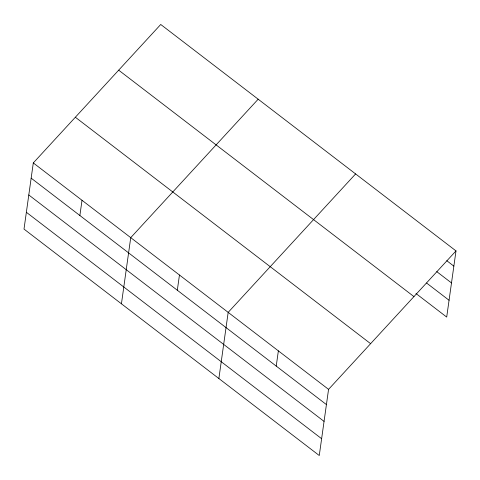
<?xml version="1.0" encoding="UTF-8"?>
<svg xmlns="http://www.w3.org/2000/svg" width="480" height="480" viewBox="0 0 480 480"><rect width="100%" height="100%" fill="white"/><g stroke="black" fill="none" stroke-linecap="round" stroke-linejoin="round"><path stroke-width="0.72" d="M33.3 162.93L24 229.086L319.266 455.52L328.56 389.358L456 250.914L160.734 24.48L33.3 162.93L328.56 389.358M79.878 215.514L82.014 200.292M121.434 303.81L130.734 237.654L258.174 99.204M177.312 290.238L179.454 275.01M218.874 378.534L228.174 312.372L355.608 173.928M276.228 366.09L278.364 350.868M456 250.914L446.7 317.07L415.992 293.52M446.772 260.7L453.858 266.136M436.734 271.62L451.5 282.942M426.624 283.056L449.064 300.264M118.68 70.17L413.946 296.598M75.354 117.24L370.614 343.674M31.158 178.152L326.424 404.586M28.794 194.964L324.06 421.392M26.364 212.28L321.624 438.708"/></g></svg>
